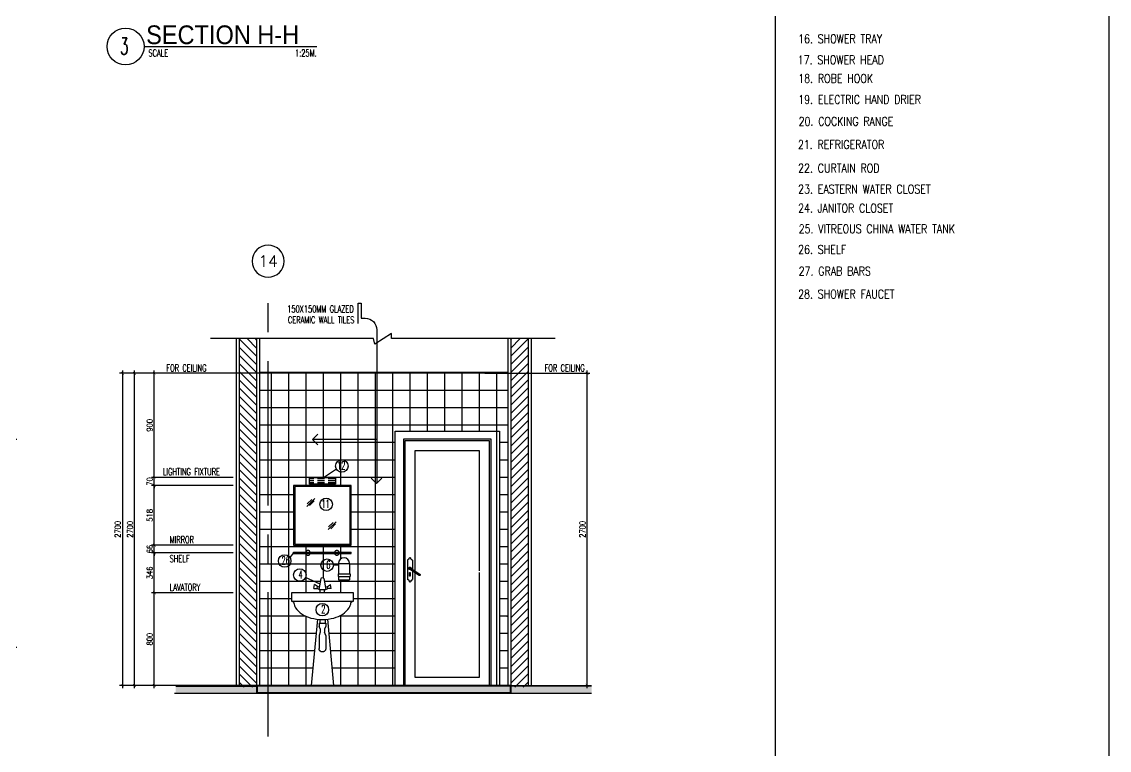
# Model space of a CAD drawing. Extents: x -233600 to -204723, y 196485 to 216410.
# Drawn here: x -214686 to -205275, y 204362 to 210666 of the extents above; entities that cross this region are included whole.
import ezdxf
from ezdxf.enums import TextEntityAlignment as Align

# ---------------------------------------------------------------- set-up
doc = ezdxf.new("R2010")
doc.units = 0
doc.header["$LTSCALE"] = 500
doc.header["$MEASUREMENT"] = 0
doc.linetypes.add('CENTERX2', pattern=[4, 2.5, -0.5, 0.5, -0.5])
doc.linetypes.add('HIDDEN2', pattern=[0.1875, 0.125, -0.0625])
doc.layers.get('0').update_dxf_attribs({"linetype": 'CONTINUOUS'})
doc.layers.get('DEFPOINTS').update_dxf_attribs({"linetype": 'CONTINUOUS'})
for name, color, linetype in [('AX-CR', 2, 'CONTINUOUS'), ('AX-TXT', 2, 'CONTINUOUS'), ('AXES', 11, 'CENTERX2'), ('Dimout', 4, 'CONTINUOUS'), ('DW', 7, 'CONTINUOUS'), ('ELE', 3, 'CONTINUOUS'), ('ELV', 7, 'CONTINUOUS'), ('FIX', 2, 'CONTINUOUS'), ('HATCH', 8, 'CONTINUOUS'), ('HatchA', 11, 'CONTINUOUS'), ('Plaster', 7, 'CONTINUOUS'), ('SANI', 2, 'CONTINUOUS'), ('Tile', 5, 'CONTINUOUS'), ('TITLE', 1, 'CONTINUOUS'), ('TXT', 2, 'CONTINUOUS'), ('TXT1', 2, 'CONTINUOUS'), ('WALL', 6, 'CONTINUOUS'), ('WallPartition', 2, 'CONTINUOUS'), ('Windows', 9, 'CONTINUOUS')]:
    doc.layers.add(name, color=color, linetype=linetype)
doc.styles.add('DIM', font='simplex.shx', dxfattribs={"width": 0.85})
doc.styles.add('ROMANS', font='romans.shx', dxfattribs={"width": 0.6})
doc.styles.add('TTXT', font='swisse.ttf', dxfattribs={"width": 0.9})
doc.dimstyles.new('DIM1-25', dxfattribs={"dimscale": 25, "dimtxt": 2, "dimasz": 1, "dimexe": 1, "dimexo": 1, "dimgap": 0.6, "dimtad": 1, "dimdec": 0, "dimdsep": 46, "dimtxsty": 'DIM', "dimblk1": 'ARCHTICK', "dimblk2": 'ARCHTICK', "dimsah": 1, "dimcen": 0.09, "dimdle": 1, "dimclrd": 256, "dimclrt": 2, "dimadec": 0, "dimazin": 0, "dimtfac": 1, "dimtdec": 0, "dimtix": 1, "dimtmove": 1, "dimatfit": 3, "dimldrblk": 'ARCHTICK', "dimfxl": 0, "dimtvp": 2, "dimtolj": 1, "dimtzin": 0, "dimarcsym": 0})

# ---------------------------------------------------------------- blocks, each defined once
blk = doc.blocks.new('A0-BOX')
at = {"layer": 'TITLE'}
for p, q in [((101.75, 0), (101.75, 79.7)), ((113.3, 0), (113.3, 79.7))]:
    blk.add_line(p, q, dxfattribs=at)
blk = doc.blocks.new('_ARCHTICK')
at = {"color": 0, "linetype": 'ByBlock', "const_width": 0.15}
blk.add_lwpolyline([(-0.5, -0.5), (0.5, 0.5)], dxfattribs=at)
blk = doc.blocks.new('*D117')
at = {"layer": 'DEFPOINTS', "color": 0}
for p in [(-215498.8, 207055), (-214754.5, 207055), (-215498.8, 205255)]:
    blk.add_point(p, dxfattribs=at)
at = {"layer": 'Dimout', "color": 0, "lineweight": -2}
for p, q in [((-215473.8, 207055), (-214729.5, 207055)), ((-215473.8, 205255), (-214729.5, 205255))]:
    blk.add_line(p, q, dxfattribs=at)
at = {"layer": 'Dimout', "lineweight": -2}
blk.add_line((-214754.5, 205230), (-214754.5, 207080), dxfattribs=at)
at = {"layer": 'Dimout', "lineweight": -2, "xscale": 25, "yscale": 25, "zscale": 25}
for p, rotation in [((-214754.5, 207055), 90), ((-214754.5, 205255), 270)]:
    blk.add_blockref('_ARCHTICK', p, dxfattribs=dict(at, rotation=rotation))
at = {"layer": 'Dimout', "color": 2, "insert": (-214794.5, 206155), "char_height": 50, "attachment_point": 5, "rotation": 90, "style": 'DIM'}
blk.add_mtext('\\A1;1800 STRUCTURAL CLEARANCE', dxfattribs=at)
blk = doc.blocks.new('*D127')
at = {"layer": 'DEFPOINTS', "color": 0}
for p in [(-210703.4, 207623.8), (-209793.7, 207623.8), (-210733.2, 204923.8)]:
    blk.add_point(p, dxfattribs=at)
at = {"layer": 'Dimout', "color": 0, "lineweight": -2}
for p, q in [((-210678.4, 207623.8), (-209768.7, 207623.8)), ((-210708.2, 204923.8), (-209768.7, 204923.8))]:
    blk.add_line(p, q, dxfattribs=at)
at = {"layer": 'Dimout', "lineweight": -2}
blk.add_line((-209793.7, 204898.8), (-209793.7, 207648.8), dxfattribs=at)
at = {"layer": 'Dimout', "lineweight": -2, "xscale": 25, "yscale": 25, "zscale": 25}
for p, rotation in [((-209793.7, 207623.8), 90), ((-209793.7, 204923.8), 270)]:
    blk.add_blockref('_ARCHTICK', p, dxfattribs=dict(at, rotation=rotation))
at = {"layer": 'Dimout', "color": 2, "insert": (-209833.7, 206273.8), "char_height": 50, "attachment_point": 5, "rotation": 90, "style": 'DIM'}
blk.add_mtext('\\A1;2700', dxfattribs=at)
blk = doc.blocks.new('A$C753C42D5')
at = {"layer": 'SANI', "linetype": 'Continuous'}
for p, q in [((0.1923, 0.8373), (0.1985, 0.8714)), ((0.225, 0.8568), (0.1985, 0.8714)), ((0.2215, 0.8373), (0.225, 0.8568)), ((0.2429, 0.8483), (0.225, 0.8568)), ((0.2568, 0.9248), (0.2394, 0.8287)), ((0.2968, 0.8287), (0.2793, 0.9248)), ((0.2933, 0.8483), (0.3112, 0.8568)), ((0.3112, 0.8568), (0.3377, 0.8714)), ((0.3147, 0.8373), (0.3112, 0.8568)), ((0.3439, 0.8373), (0.3377, 0.8714)), ((0.1923, 0.8373), (0.2215, 0.8373)), ((0.2394, 0.8287), (0.2215, 0.8373)), ((0.2968, 0.8287), (0.2394, 0.8287)), ((0.2489, 0.8), (0.2489, 0.8287)), ((0.2872, 0.8), (0.2872, 0.8287)), ((0.2968, 0.8287), (0.3147, 0.8373)), ((0.3439, 0.8373), (0.3147, 0.8373)), ((0.2252, 0.5724), (0.1713, 0)), ((0.3109, 0.5724), (0.3648, 0))]:
    blk.add_line(p, q, dxfattribs=at)
at = {"layer": 'SANI', "linetype": 'HIDDEN2'}
for p, q in [((0.2441, 0.57), (0.2441, 0.5382)), ((0.292, 0.57), (0.292, 0.5382)), ((0.2968, 0.5382), (0.2394, 0.5382)), ((0.2394, 0.5382), (0.2394, 0.5094)), ((0.2394, 0.5094), (0.2489, 0.4903)), ((0.2489, 0.4903), (0.2489, 0.4616)), ((0.2872, 0.4903), (0.2968, 0.5094)), ((0.2872, 0.4903), (0.2872, 0.4616)), ((0.2968, 0.5382), (0.2968, 0.5094)), ((0.2394, 0.4328), (0.2489, 0.4616)), ((0.2394, 0.4328), (0.2394, 0.3179)), ((0.2872, 0.4616), (0.2968, 0.4328)), ((0.2968, 0.4328), (0.2968, 0.3179))]:
    blk.add_line(p, q, dxfattribs=at)
at = {"layer": 'SANI', "linetype": 'Continuous'}
blk.add_lwpolyline([(0.5362, 0.8), (0.5362, 0.789), (0.5362, 0.7282), (0, 0.7282), (0, 0.789), (0, 0.8)], close=True, dxfattribs=at)
for points in [[(0.5158, 0.7124, -0.107261), (0.5003, 0.6716, -0.107169), (0.4442, 0.6162, -0.077294), (0.3677, 0.5829, -0.06439), (0.2685, 0.57, -0.06439), (0.1694, 0.5829, -0.077294), (0.0929, 0.6162, -0.107169), (0.0368, 0.6716, -0.107938), (0.0212, 0.7126, -0.000994)], [(0.517, 0.7282, -0.000994), (0.517, 0.7278, -0.145509)]]:
    blk.add_lwpolyline(points, format="xyb", dxfattribs=at)
for centre, radius, start, end in [((0.2681, 0.9226), 0.0115, 9.52728, 170.47272), ((0.0024, 0.709), 0.0191, 10.80776, 88.49148), ((0.5347, 0.709), 0.0191, 89.19364, 170.01956)]:
    blk.add_arc(centre, radius, start, end, dxfattribs=at)
at = {"layer": 'SANI', "linetype": 'HIDDEN2'}
blk.add_arc((0.2681, 0.3179), 0.0287, 180, 0, dxfattribs=at)
blk = doc.blocks.new('*D122')
at = {"layer": 'DEFPOINTS', "color": 0}
for p in [(-213538.5, 205723.8), (-212830.8, 205723.8), (-212535.2, 204923.8)]:
    blk.add_point(p, dxfattribs=at)
at = {"layer": 'Dimout', "color": 0, "lineweight": -2}
for p, q in [((-212855.8, 205723.8), (-213563.5, 205723.8)), ((-212560.2, 204923.8), (-213563.5, 204923.8))]:
    blk.add_line(p, q, dxfattribs=at)
at = {"layer": 'Dimout', "lineweight": -2}
blk.add_line((-213538.5, 204898.8), (-213538.5, 205748.8), dxfattribs=at)
at = {"layer": 'Dimout', "lineweight": -2, "xscale": 25, "yscale": 25, "zscale": 25}
for p, rotation in [((-213538.5, 205723.8), 90), ((-213538.5, 204923.8), 270)]:
    blk.add_blockref('_ARCHTICK', p, dxfattribs=dict(at, rotation=rotation))
at = {"layer": 'Dimout', "color": 2, "insert": (-213578.5, 205323.8), "char_height": 50, "attachment_point": 5, "rotation": 90, "style": 'DIM'}
blk.add_mtext('\\A1;800', dxfattribs=at)
blk = doc.blocks.new('*D119')
at = {"layer": 'DEFPOINTS', "color": 0}
for p in [(-213709.3, 207623.8), (-212565, 207623.8), (-212535.2, 204923.8)]:
    blk.add_point(p, dxfattribs=at)
at = {"layer": 'Dimout', "color": 0, "lineweight": -2}
for p, q in [((-212590, 207623.8), (-213734.3, 207623.8)), ((-212560.2, 204923.8), (-213734.3, 204923.8))]:
    blk.add_line(p, q, dxfattribs=at)
at = {"layer": 'Dimout', "lineweight": -2}
blk.add_line((-213709.3, 204898.8), (-213709.3, 207648.8), dxfattribs=at)
at = {"layer": 'Dimout', "lineweight": -2, "xscale": 25, "yscale": 25, "zscale": 25}
for p, rotation in [((-213709.3, 207623.8), 90), ((-213709.3, 204923.8), 270)]:
    blk.add_blockref('_ARCHTICK', p, dxfattribs=dict(at, rotation=rotation))
at = {"layer": 'Dimout', "color": 2, "insert": (-213749.3, 206273.8), "char_height": 50, "attachment_point": 5, "rotation": 90, "style": 'DIM'}
blk.add_mtext('\\A1;2700', dxfattribs=at)
blk = doc.blocks.new('*D120')
at = {"layer": 'DEFPOINTS', "color": 0}
for p in [(-213709.3, 207623.8), (-213815.2, 204923.8), (-213709.3, 204923.8)]:
    blk.add_point(p, dxfattribs=at)
at = {"layer": 'Dimout', "color": 0, "lineweight": -2}
for p, q in [((-213734.3, 207623.8), (-213840.2, 207623.8)), ((-213734.3, 204923.8), (-213840.2, 204923.8))]:
    blk.add_line(p, q, dxfattribs=at)
at = {"layer": 'Dimout', "lineweight": -2}
blk.add_line((-213815.2, 207648.8), (-213815.2, 204898.8), dxfattribs=at)
at = {"layer": 'Dimout', "lineweight": -2, "xscale": 25, "yscale": 25, "zscale": 25}
for p, rotation in [((-213815.2, 207623.8), 90), ((-213815.2, 204923.8), 270)]:
    blk.add_blockref('_ARCHTICK', p, dxfattribs=dict(at, rotation=rotation))
at = {"layer": 'Dimout', "color": 2, "insert": (-213855.2, 206273.8), "char_height": 50, "attachment_point": 5, "rotation": 90, "style": 'DIM'}
blk.add_mtext('\\A1;2700', dxfattribs=at)
blk = doc.blocks.new('walling')
at = {"layer": 'ELV'}
blk.add_line((0.1363, -1.1797), (-0.4198, -1.1797), dxfattribs=at)
blk.add_lwpolyline([(-0.025, -0.176), (-0.025, 0), (0, 0), (0, -0.1306), (0.0363, -0.1306, -0.414214), (0.1363, -0.2306), (0.1363, -1.5582)], format="xyb", dxfattribs=at)
at = {"layer": 'WALL'}
for p, q in [((-0.4198, -1.1797), (-0.3736, -1.1334)), ((-0.4198, -1.1797), (-0.3736, -1.2259)), ((0.1345, -1.56), (0.0882, -1.5137)), ((0.1345, -1.56), (0.1808, -1.5137))]:
    blk.add_line(p, q, dxfattribs=at)
at = {"layer": 'TXT', "style": 'ROMANS', "width": 0.6}
for s, p in [('150X150MM GLAZED', (-0.639, -0.0816)), ('CERAMIC WALL TILES', (-0.6331, -0.1746))]:
    blk.add_text(s, height=0.06, dxfattribs=at).set_placement(p)
blk = doc.blocks.new('*D125')
at = {"layer": 'DEFPOINTS', "color": 0}
for p in [(-213538.5, 207623.8), (-212565, 207623.8), (-212830.8, 206723.8)]:
    blk.add_point(p, dxfattribs=at)
at = {"layer": 'Dimout', "color": 0, "lineweight": -2}
for p, q in [((-212590, 207623.8), (-213563.5, 207623.8)), ((-212855.8, 206723.8), (-213563.5, 206723.8))]:
    blk.add_line(p, q, dxfattribs=at)
at = {"layer": 'Dimout', "lineweight": -2}
blk.add_line((-213538.5, 206698.8), (-213538.5, 207648.8), dxfattribs=at)
at = {"layer": 'Dimout', "lineweight": -2, "xscale": 25, "yscale": 25, "zscale": 25}
for p, rotation in [((-213538.5, 207623.8), 90), ((-213538.5, 206723.8), 270)]:
    blk.add_blockref('_ARCHTICK', p, dxfattribs=dict(at, rotation=rotation))
at = {"layer": 'Dimout', "color": 2, "insert": (-213578.5, 207173.8), "char_height": 50, "attachment_point": 5, "rotation": 90, "style": 'DIM'}
blk.add_mtext('\\A1;900', dxfattribs=at)
blk = doc.blocks.new('*D126')
at = {"layer": 'DEFPOINTS', "color": 0}
for p in [(-213538.5, 206723.8), (-212830.8, 206723.8), (-212830.8, 206653.8)]:
    blk.add_point(p, dxfattribs=at)
at = {"layer": 'Dimout', "color": 0, "lineweight": -2}
for p, q in [((-212855.8, 206723.8), (-213563.5, 206723.8)), ((-212855.8, 206653.8), (-213563.5, 206653.8))]:
    blk.add_line(p, q, dxfattribs=at)
at = {"layer": 'Dimout', "lineweight": -2}
for p, q in [((-213538.5, 206723.8), (-213538.5, 206748.8)), ((-213538.5, 206653.8), (-213538.5, 206723.8)), ((-213538.5, 206653.8), (-213538.5, 206628.8))]:
    blk.add_line(p, q, dxfattribs=at)
at = {"layer": 'Dimout', "lineweight": -2, "xscale": 25, "yscale": 25, "zscale": 25}
for p, rotation in [((-213538.5, 206723.8), 270), ((-213538.5, 206653.8), 90)]:
    blk.add_blockref('_ARCHTICK', p, dxfattribs=dict(at, rotation=rotation))
at = {"layer": 'Dimout', "color": 2, "insert": (-213578.5, 206688.8), "char_height": 50, "attachment_point": 5, "rotation": 90, "style": 'DIM'}
blk.add_mtext('\\A1;70', dxfattribs=at)
blk = doc.blocks.new('*D123')
at = {"layer": 'DEFPOINTS', "color": 0}
for p in [(-213538.5, 206070.2), (-212830.8, 206070.2), (-212830.8, 205723.8)]:
    blk.add_point(p, dxfattribs=at)
at = {"layer": 'Dimout', "lineweight": -2}
blk.add_line((-213538.5, 205698.8), (-213538.5, 206095.2), dxfattribs=at)
at = {"layer": 'Dimout', "color": 0, "lineweight": -2}
for p, q in [((-212855.8, 206070.2), (-213563.5, 206070.2)), ((-212855.8, 205723.8), (-213563.5, 205723.8))]:
    blk.add_line(p, q, dxfattribs=at)
at = {"layer": 'Dimout', "lineweight": -2, "xscale": 25, "yscale": 25, "zscale": 25}
for p, rotation in [((-213538.5, 206070.2), 90), ((-213538.5, 205723.8), 270)]:
    blk.add_blockref('_ARCHTICK', p, dxfattribs=dict(at, rotation=rotation))
at = {"layer": 'Dimout', "color": 2, "insert": (-213578.5, 205897), "char_height": 50, "attachment_point": 5, "rotation": 90, "style": 'DIM'}
blk.add_mtext('\\A1;346', dxfattribs=at)
blk = doc.blocks.new('*D124')
at = {"layer": 'DEFPOINTS', "color": 0}
for p in [(-213538.5, 206136.1), (-212830.8, 206136.1), (-212830.8, 206070.2)]:
    blk.add_point(p, dxfattribs=at)
at = {"layer": 'Dimout', "color": 0, "lineweight": -2}
for p, q in [((-212855.8, 206136.1), (-213563.5, 206136.1)), ((-212855.8, 206070.2), (-213563.5, 206070.2))]:
    blk.add_line(p, q, dxfattribs=at)
at = {"layer": 'Dimout', "lineweight": -2}
for p, q in [((-213538.5, 206136.1), (-213538.5, 206161.1)), ((-213538.5, 206070.2), (-213538.5, 206136.1)), ((-213538.5, 206070.2), (-213538.5, 206045.2))]:
    blk.add_line(p, q, dxfattribs=at)
at = {"layer": 'Dimout', "lineweight": -2, "xscale": 25, "yscale": 25, "zscale": 25}
for p, rotation in [((-213538.5, 206136.1), 270), ((-213538.5, 206070.2), 90)]:
    blk.add_blockref('_ARCHTICK', p, dxfattribs=dict(at, rotation=rotation))
at = {"layer": 'Dimout', "color": 2, "insert": (-213578.5, 206103.1), "char_height": 50, "attachment_point": 5, "rotation": 90, "style": 'DIM'}
blk.add_mtext('\\A1;66', dxfattribs=at)
blk = doc.blocks.new('*D121')
at = {"layer": 'DEFPOINTS', "color": 0}
for p in [(-213538.5, 206653.8), (-212830.8, 206653.8), (-212830.8, 206136.1)]:
    blk.add_point(p, dxfattribs=at)
at = {"layer": 'Dimout', "lineweight": -2}
blk.add_line((-213538.5, 206111.1), (-213538.5, 206678.8), dxfattribs=at)
at = {"layer": 'Dimout', "color": 0, "lineweight": -2}
for p, q in [((-212855.8, 206653.8), (-213563.5, 206653.8)), ((-212855.8, 206136.1), (-213563.5, 206136.1))]:
    blk.add_line(p, q, dxfattribs=at)
at = {"layer": 'Dimout', "lineweight": -2, "xscale": 25, "yscale": 25, "zscale": 25}
for p, rotation in [((-213538.5, 206653.8), 90), ((-213538.5, 206136.1), 270)]:
    blk.add_blockref('_ARCHTICK', p, dxfattribs=dict(at, rotation=rotation))
at = {"layer": 'Dimout', "color": 2, "insert": (-213578.5, 206395), "char_height": 50, "attachment_point": 5, "rotation": 90, "style": 'DIM'}
blk.add_mtext('\\A1;518', dxfattribs=at)
blk = doc.blocks.new('CALO')
for p, q in [((-0.0032, -0.089), (-0.0871, -0.1441)), ((-0.0067, -0.0131), (-0.0219, -0.0221)), ((-0.0219, -0.0221), (-0.0219, -0.1012)), ((-0.0067, -0.0131), (-0.0067, -0.0067)), ((0.0067, -0.0131), (0.0067, -0.0067)), ((0.0067, -0.0131), (0.0219, -0.0221)), ((0.0219, -0.0221), (0.0219, -0.1914)), ((0.0036, -0.0994), (-0.0803, -0.1545)), ((-0.0219, -0.1161), (-0.0219, -0.1914)), ((-0.0067, -0.2004), (-0.0219, -0.1914)), ((-0.0067, -0.2004), (-0.0067, -0.2067)), ((0.0067, -0.2004), (0.0219, -0.1914)), ((0.0067, -0.2004), (0.0067, -0.2067))]:
    blk.add_line(p, q)
blk.add_lwpolyline([(0.004, -0.1297), (-0.0009, -0.1297), (-0.0009, -0.1605), (0.004, -0.1605)], close=True)
blk.add_circle((0, -0.0943), 0.00622)
for centre, radius, start, end in [((0, -0.0067), 0.00674, 0, 180), ((0, -0.0943), 0.0107, 248.65552, 177.92469), ((-0.0837, -0.1493), 0.00621, 123.29011, 303.29011), ((0, -0.2067), 0.00674, 180, 0)]:
    blk.add_arc(centre, radius, start, end)
blk = doc.blocks.new('AXU')
at = {"layer": 'AX-CR'}
blk.add_circle((0, 350), 350, dxfattribs=at)
at = {"layer": 'AX-TXT', "style": 'ROMANS'}
blk.add_attdef('AX', text='', height=250, dxfattribs=at).set_placement((0, 350), align=Align.MIDDLE)

msp = doc.modelspace()

# ---------------------------------------------------------------- hatches: boundary and pattern name
at = {"layer": 'HatchA'}
h = msp.add_hatch(dxfattribs=at)
h.set_pattern_fill('ANSI31', color=256, scale=400, style=0)
h.set_pattern_definition([(135, (-420521.41, 4457.11), (35.355339, 35.355339), [])])
h.paths.add_polyline_path([(-212803.8, 207923.8), (-212653.8, 207923.8), (-212653.8, 204908.8), (-212803.8, 204908.8)])
h = msp.add_hatch(dxfattribs=at)
h.set_pattern_fill('ANSI31', color=256, scale=400, style=0)
h.set_pattern_definition([(45, (-2586.145, 4457.11), (-35.355339, 35.355339), [])])
h.paths.add_polyline_path([(-210303.8, 207923.8), (-210453.8, 207923.8), (-210453.8, 204908.8), (-210303.8, 204908.8)])
at = {"layer": 'Windows'}
h = msp.add_hatch(dxfattribs=at)
h.set_pattern_fill('AR-SAND', color=256, scale=25, style=0)
h.set_pattern_definition([(37.5, (0, 0), (-1.574834, 48.170594), [0, -38, 0, -42.5, 0, -40.625]), (7.5, (0, 0), (44.244418, 70.553652), [0, -20.5, 0, -34.25, 0, -13.125]), (327.5, (-30.75, 0), (77.8535465, 0.1414763), [0, -12.5, 0, -45, 0, -58.75]), (317.5, (-30.75, 0), (75.153165, 21.941889), [0, -6.25, 0, -29.5, 0, -33.75])])
h.paths.add_polyline_path([(-212653.8, 204917.8), (-213352.6, 204917.8), (-213352.6, 204853.8), (-212653.8, 204853.8)])
h.paths.add_polyline_path([(-210457.8, 204917.8), (-212553.8, 204917.8), (-212553.8, 204857.8), (-210457.8, 204857.8)])
h.paths.add_polyline_path([(-212553.8, 204917.8), (-212649.8, 204917.8), (-212649.8, 204857.8), (-212553.8, 204857.8)])
h.paths.add_polyline_path([(-209754.9, 204917.8), (-210453.8, 204917.8), (-210453.8, 204853.8), (-209754.9, 204853.8)])

# ---------------------------------------------------------------- linework, layer by layer
msp.add_line((-212625, 207633.8), (-210482.5, 207633.8))
at = {"layer": 'AXES'}
msp.add_line((-212553.8, 204480), (-212553.8, 208456.5), dxfattribs=at)
at = {"layer": 'DW'}
for p, q in [((-211963, 206795.2), (-212075, 206719.4)), ((-212333.8, 206070.2), (-212366.3, 206031.5)), ((-211944.9, 205963.9), (-211988.8, 205963.9)), ((-212103.8, 205800.5), (-212229.6, 205857))]:
    msp.add_line(p, q, dxfattribs=at)
at = {"layer": 'ELE'}
msp.add_lwpolyline([(-210069.3, 207923.8), (-211485.7, 207923.8), (-211485.7, 207969), (-211629.1, 207875.5), (-211641, 207923.8), (-211641, 207923.8), (-213051.9, 207923.8)], dxfattribs=at)
at = {"layer": 'FIX'}
for p, q in [((-212218.5, 206471.8), (-212150.8, 206539.5)), ((-212216, 206493.9), (-212176.7, 206533.3)), ((-212196.3, 206479.2), (-212155.8, 206519.8)), ((-212032.9, 206272.1), (-211965.2, 206339.7)), ((-212030.4, 206294.2), (-211991.1, 206333.6)), ((-212010.7, 206279.5), (-211970.1, 206320.1))]:
    msp.add_line(p, q, dxfattribs=at)
at = {"layer": 'FIX', "color": 2}
for p, q in [((-212333.8, 206075.6), (-211833.8, 206075.6)), ((-212333.8, 206064.8), (-212333.8, 206075.6)), ((-212333.8, 206064.8), (-211833.8, 206064.8)), ((-211833.8, 206064.8), (-211833.8, 206075.6))]:
    msp.add_line(p, q, dxfattribs=at)
for points in [[(-212333.8, 206653.8), (-212333.8, 206136.1), (-211833.8, 206136.1), (-211833.8, 206653.8)], [(-212323.8, 206643.8), (-212323.8, 206146.1), (-211843.8, 206146.1), (-211843.8, 206643.8)]]:
    msp.add_lwpolyline(points, close=True, dxfattribs=at)
for centre in [(-211915.7, 206821.3), (-212051, 206490.3), (-212410.4, 206000.4), (-212042.7, 205963.9), (-212278.8, 205879), (-212084.1, 205578.7)]:
    msp.add_circle(centre, 54, dxfattribs=at)
for centre, start, end in [((-212208.8, 206070.2), 15.20227, 164.79773), ((-212208.8, 206070.2), 195.20227, 344.79773), ((-211958.8, 206070.2), 15.20227, 164.79773), ((-211958.8, 206070.2), 195.20227, 344.79773)]:
    msp.add_arc(centre, 20.6, start, end, dxfattribs=at)
at = {"layer": 'HATCH', "linetype": 'HIDDEN2'}
for p, q in [((-211971.3, 206711.8), (-212196.3, 206711.8)), ((-211971.3, 206693.8), (-212196.3, 206693.8)), ((-211971.3, 206675.8), (-212196.3, 206675.8))]:
    msp.add_line(p, q, dxfattribs=at)
at = {"layer": 'Plaster'}
for p, q in [((-212830.8, 207923.8), (-212830.8, 204917.8)), ((-212628.8, 207923.8), (-212628.8, 204923.8)), ((-210478.8, 207923.8), (-210478.8, 204923.8)), ((-210276.8, 207923.8), (-210276.8, 204917.8)), ((-212625, 207633.8), (-212625, 207623.8)), ((-212625, 207633.8), (-212625, 207623.8)), ((-210482.5, 207633.8), (-210482.5, 207623.8)), ((-210482.5, 207633.8), (-210482.5, 207623.8)), ((-213352.6, 204920.8), (-212803.8, 204920.8)), ((-210453.8, 204923.8), (-212653.8, 204923.8)), ((-210453.8, 204917.8), (-212653.8, 204917.8)), ((-209754.9, 204920.8), (-210276.8, 204920.8))]:
    msp.add_line(p, q, dxfattribs=at)
at = {"layer": 'SANI', "color": 6}
msp.add_line((-213627.2, 210451.6), (-212131, 210451.6), dxfattribs=at)
at = {"layer": 'SANI'}
for p, q in [((-212216.4, 206653.8), (-212234.5, 206653.8)), ((-211944.9, 205979.4), (-211849, 205979.4)), ((-211944.9, 205979.4), (-211944.9, 205888.4)), ((-211849, 205979.4), (-211849, 205888.4)), ((-211948.8, 205888.4), (-211845.2, 205888.4)), ((-211948.8, 205888.4), (-211948.8, 205865.4)), ((-211948.8, 205865.4), (-211845.2, 205865.4)), ((-211944.9, 205865.4), (-211944.9, 205837.1)), ((-211944.9, 205837.1), (-211849, 205837.1)), ((-211907.5, 205837.1), (-211907.5, 205825.5)), ((-211907.5, 205825.5), (-211886.4, 205825.5)), ((-211886.4, 205837.1), (-211886.4, 205825.5)), ((-211849, 205865.4), (-211849, 205837.1)), ((-211845.2, 205888.4), (-211845.2, 205865.4))]:
    msp.add_line(p, q, dxfattribs=at)
msp.add_lwpolyline([(-211971.3, 206663.8), (-212196.3, 206663.8), (-212196.3, 206723.8), (-211971.3, 206723.8)], close=True, dxfattribs=at)
msp.add_arc((-211897, 205979.4), 47.9, 0, 180, dxfattribs=at)
at = {"layer": 'Tile'}
for p, q in [((-210478.8, 207623.8), (-212628.8, 207623.8)), ((-212528.8, 207633.8), (-212528.8, 204923.8)), ((-212378.8, 207633.8), (-212378.8, 204923.8)), ((-212228.8, 207633.8), (-212228.8, 206653.8)), ((-212078.8, 207633.8), (-212078.8, 206723.8)), ((-211928.8, 207633.8), (-211928.8, 206653.8)), ((-211778.8, 207633.8), (-211778.8, 204923.8)), ((-211628.8, 207633.8), (-211628.8, 204923.8)), ((-211478.8, 207633.8), (-211478.8, 204923.8)), ((-211328.8, 207633.8), (-211328.8, 207123.8)), ((-211178.8, 207633.8), (-211178.8, 207123.8)), ((-211028.8, 207633.8), (-211028.8, 207123.8)), ((-210878.8, 207633.8), (-210878.8, 207123.8)), ((-210728.8, 207633.8), (-210728.8, 207123.8)), ((-210578.8, 207633.8), (-210578.8, 204923.8)), ((-210478.8, 207473.8), (-212628.8, 207473.8)), ((-210478.8, 207323.8), (-212628.8, 207323.8)), ((-210478.8, 207173.8), (-212628.8, 207173.8)), ((-211453.8, 207023.8), (-212628.8, 207023.8)), ((-210478.8, 207023.8), (-210552.6, 207023.8)), ((-211453.8, 206873.8), (-212628.8, 206873.8)), ((-210478.8, 206873.8), (-210552.6, 206873.8)), ((-211453.8, 206723.8), (-212628.8, 206723.8)), ((-212078.8, 206663.8), (-212078.8, 206653.8)), ((-210478.8, 206723.8), (-210552.6, 206723.8)), ((-212333.8, 206573.8), (-212628.8, 206573.8)), ((-211453.8, 206573.8), (-211833.8, 206573.8)), ((-210478.8, 206573.8), (-210552.6, 206573.8)), ((-212333.8, 206423.8), (-212628.8, 206423.8)), ((-211453.8, 206423.8), (-211833.8, 206423.8)), ((-210478.8, 206423.8), (-210552.6, 206423.8)), ((-212333.8, 206273.8), (-212628.8, 206273.8)), ((-211453.8, 206273.8), (-211833.8, 206273.8)), ((-210478.8, 206273.8), (-210552.6, 206273.8)), ((-211453.8, 206123.8), (-212628.8, 206123.8)), ((-212228.8, 206136.1), (-212228.8, 206075.6)), ((-212078.8, 206136.1), (-212078.8, 206075.6)), ((-211928.8, 206136.1), (-211928.8, 206075.6)), ((-210478.8, 206123.8), (-210552.6, 206123.8)), ((-212228.8, 206064.8), (-212228.8, 205723.8)), ((-212078.8, 206064.8), (-212078.8, 205856.7)), ((-211928.8, 206064.8), (-211928.8, 206015.3)), ((-211944.9, 205973.8), (-212628.8, 205973.8)), ((-211453.8, 205973.8), (-211849, 205973.8)), ((-210478.8, 205973.8), (-210552.6, 205973.8)), ((-212099.5, 205823.8), (-212628.8, 205823.8)), ((-211453.8, 205823.8), (-212068, 205823.8)), ((-211928.8, 205837.1), (-211928.8, 205723.8)), ((-210478.8, 205823.8), (-210552.6, 205823.8)), ((-212351.9, 205673.8), (-212628.8, 205673.8)), ((-211453.8, 205673.8), (-211815.7, 205673.8)), ((-210478.8, 205673.8), (-210552.6, 205673.8)), ((-212230.5, 205523.8), (-212628.8, 205523.8)), ((-212228.8, 205523), (-212228.8, 204923.8)), ((-211453.8, 205523.8), (-211938, 205523.8)), ((-211928.8, 205528.4), (-211928.8, 204923.8)), ((-210478.8, 205523.8), (-210552.6, 205523.8)), ((-210487.9, 205523.8), (-210478.8, 205523.8)), ((-212138.2, 205373.8), (-212628.8, 205373.8)), ((-211453.8, 205373.8), (-212029.4, 205373.8)), ((-210478.8, 205373.8), (-210552.6, 205373.8)), ((-212152.3, 205223.8), (-212628.8, 205223.8)), ((-211453.8, 205223.8), (-212015.3, 205223.8)), ((-210478.8, 205223.8), (-210552.6, 205223.8)), ((-212166.4, 205073.8), (-212628.8, 205073.8)), ((-211453.8, 205073.8), (-212001.1, 205073.8)), ((-210478.8, 205073.8), (-210552.6, 205073.8))]:
    msp.add_line(p, q, dxfattribs=at)
at = {"layer": 'TITLE'}
for p, q in [((-208162.6, 196485.4), (-208162.6, 210335.4)), ((-205275.1, 196485.4), (-205275.1, 210335.4))]:
    msp.add_line(p, q, dxfattribs=at)
at = {"layer": 'TITLE', "color": 6}
msp.add_circle((-213787.2, 210451.6), 160, dxfattribs=at)
at = {"layer": 'WALL'}
for p, q in [((-212803.8, 207923.8), (-212803.8, 204917.8)), ((-212653.8, 207923.8), (-212653.8, 204853.8)), ((-210453.8, 207923.8), (-210453.8, 204853.8)), ((-210303.8, 207923.8), (-210303.8, 204917.8)), ((-213352.6, 204917.8), (-212653.8, 204917.8)), ((-212649.8, 204917.8), (-212649.8, 204857.8)), ((-210457.8, 204917.8), (-210457.8, 204857.8)), ((-209754.9, 204917.8), (-210453.8, 204917.8)), ((-209754.9, 204853.8), (-213364.4, 204853.8)), ((-210457.8, 204857.8), (-212649.8, 204857.8))]:
    msp.add_line(p, q, dxfattribs=at)
at = {"layer": 'WallPartition', "linetype": 'HIDDEN2', "const_width": 2}
msp.add_lwpolyline([(-212651.8, 204917.8), (-212651.8, 204855.8), (-210455.8, 204855.8), (-210455.8, 204917.8)], dxfattribs=at)
at = {"layer": 'Windows'}
msp.add_line((-211987, 204923.8), (-212180.5, 204923.8), dxfattribs=at)
msp.add_lwpolyline([(-211453.8, 207123.8), (-210552.6, 207123.8), (-210552.6, 204923.8), (-211453.8, 204923.8)], close=True, dxfattribs=at)
for points in [[(-210623.3, 204923.8), (-210623.3, 207053.1), (-211383.1, 207053.1), (-211383.1, 204923.8)], [(-210636.7, 204923.8), (-210636.7, 207039.6), (-211369.6, 207039.6), (-211369.6, 204923.8)], [(-210723.3, 205914.9), (-210723.3, 206953.1), (-211283.1, 206953.1), (-211283.1, 204993.8), (-210723.3, 204993.8), (-210723.3, 205900.1)]]:
    msp.add_lwpolyline(points, dxfattribs=at)

# ---------------------------------------------------------------- block references
for name, p, xscale, yscale, zscale in [('A0-BOX', (-233600.1, 196485.4), 250, 250, 250), ('CALO', (-211326.8, 206030.5), -1000, 1000, 1000)]:
    msp.add_blockref(name, p, dxfattribs=dict(xscale=xscale, yscale=yscale, zscale=zscale))
at = {"layer": 'AXES'}
ref = msp.add_blockref('AXU', (-212553.8, 208732.5), dxfattribs=dict(at, xscale=-0.3942857142857143, yscale=0.3942857142857143, zscale=0.3942857142857143, rotation=180))
ref.add_attrib('AX', '14', dxfattribs={"layer": 'AX-TXT', "color": 6, "height": 98.57, "style": 'ROMANS'}).set_placement((-212553.8, 208594.5), align=Align.MIDDLE)
at = {"layer": 'WALL', "xscale": 1000, "yscale": 1000, "zscale": 1000}
msp.add_blockref('walling', (-211749.6, 208231.1), dxfattribs=at)
at = {"layer": 'WallPartition', "xscale": -1000, "yscale": 1000, "zscale": 1000}
msp.add_blockref('A$C753C42D5', (-211815.7, 204923.8), dxfattribs=at)

# ---------------------------------------------------------------- texts
at = {"layer": 'TITLE', "style": 'ROMANS', "width": 0.6}
msp.add_text('3', height=143.9, dxfattribs=at).set_placement((-213835.9, 210382))
at = {"layer": 'TXT', "style": 'ROMANS'}
for s, height, width, p in [('16. SHOWER TRAY', 75, 0.8, (-207967.9, 210480.4)), ('SCALE', 60, 0.6, (-213589.4, 210366.1)), ('1:25M.', 60, 0.6, (-212320.8, 210364.7)), ('17. SHOWER HEAD', 75, 0.8, (-207970.9, 210298.3)), ('18. ROBE HOOK', 75, 0.8, (-207966.4, 210137.6)), ('19. ELECTRIC HAND DRIER', 75, 0.8, (-207966.4, 209955.9)), ('20. COCKING RANGE', 75, 0.8, (-207963.4, 209766.2)), ('21. REFRIGERATOR', 75, 0.8, (-207969.4, 209566)), ('22. CURTAIN ROD', 75, 0.8, (-207967.5, 209361.8)), ('23. EASTERN WATER CLOSET', 75, 0.8, (-207967.5, 209180.4)), ('24. JANITOR CLOSET', 75, 0.8, (-207967.5, 209015)), ('25. VITREOUS CHINA WATER TANK', 75, 0.8, (-207963, 208835.9)), ('26. SHELF', 75, 0.8, (-207967.5, 208657.8)), ('27. GRAB BARS', 75, 0.8, (-207963, 208470.8)), ('28. SHOWER FAUCET', 75, 0.8, (-207967.1, 208271.9)), ('FOR CEILING', 60, 0.6, (-213434.2, 207639.4)), ('FOR CEILING', 60, 0.6, (-210161.6, 207639.4)), ('12', 70, 0.6, (-211956.8, 206790.4)), ('LIGHTING FIXTURE', 60, 0.6, (-213464.7, 206743)), ('11', 70, 0.6, (-212091.8, 206459.4)), ('MIRROR', 60, 0.6, (-213406.2, 206155.4)), ('SHELF', 60, 0.6, (-213406.2, 205990.9)), ('26', 70, 0.6, (-212437.8, 205969.5)), ('6', 70, 0.6, (-212050.5, 205933)), ('4', 70, 0.6, (-212290.5, 205848.2)), ('LAVATORY', 60, 0.6, (-213406.2, 205743)), ('2', 70, 0.6, (-212093.8, 205547.8))]:
    msp.add_text(s, height=height, dxfattribs=dict(at, width=width)).set_placement(p)
at = {"layer": 'TXT1', "color": 6, "style": 'TTXT', "width": 0.9}
msp.add_text('SECTION H-H', height=162.094, dxfattribs=at).set_placement((-213609.3, 210472))

# ---------------------------------------------------------------- dimensions: what is measured, and where the dimension line sits
at = {"layer": 'Dimout'}
for base, p1, p2, picture, middle in [((-213815.2, 204923.8), (-213709.3, 207623.8), (-213709.3, 204923.8), '*D120', (-213855.2, 206273.8)), ((-213709.3, 207623.8), (-212535.2, 204923.8), (-212565, 207623.8), '*D119', (-213749.3, 206273.8)), ((-213538.5, 207623.8), (-212830.8, 206723.8), (-212565, 207623.8), '*D125', (-213578.5, 207173.8)), ((-209793.7, 207623.8), (-210733.2, 204923.8), (-210703.4, 207623.8), '*D127', (-209833.7, 206273.8)), ((-213538.5, 206723.8), (-212830.8, 206653.8), (-212830.8, 206723.8), '*D126', (-213578.5, 206688.8)), ((-213538.5, 206653.8), (-212830.8, 206136.1), (-212830.8, 206653.8), '*D121', (-213578.5, 206395)), ((-213538.5, 206136.1), (-212830.8, 206070.2), (-212830.8, 206136.1), '*D124', (-213578.5, 206103.1)), ((-213538.5, 206070.2), (-212830.8, 205723.8), (-212830.8, 206070.2), '*D123', (-213578.5, 205897)), ((-213538.5, 205723.8), (-212535.2, 204923.8), (-212830.8, 205723.8), '*D122', (-213578.5, 205323.8))]:
    dim = msp.add_linear_dim(base=base, p1=p1, p2=p2, angle=90, dimstyle='DIM1-25', dxfattribs=at)
    dim.commit()
    dim.dimension.update_dxf_attribs({"geometry": picture, "text_midpoint": middle})
dim = msp.add_linear_dim(base=(-214754.5, 207055), p1=(-215498.8, 205255), p2=(-215498.8, 207055), angle=90, text='<> STRUCTURAL CLEARANCE', dimstyle='DIM1-25', dxfattribs=at)
dim.commit()
dim.dimension.update_dxf_attribs({"geometry": '*D117', "text_midpoint": (-214794.5, 206155)})

doc.saveas('drawing.dxf')
